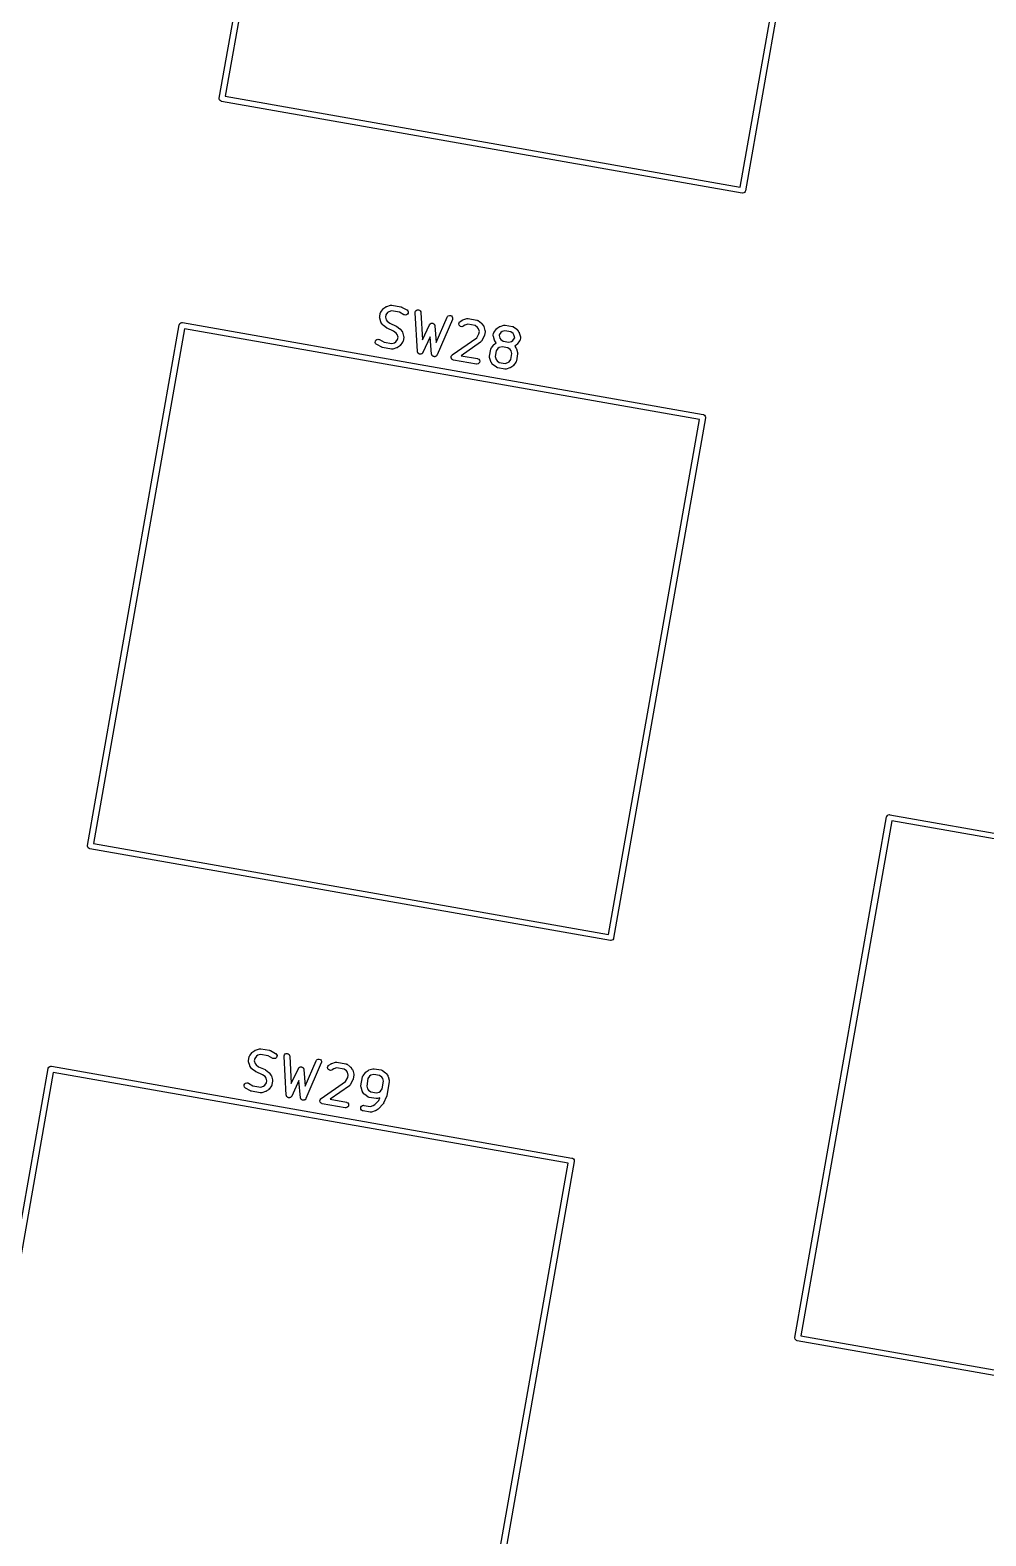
# Model space of a CAD drawing. Extents: x 2.7 to 14.1, y -9.5 to -1.1.
# Drawn here: x 6.516 to 7.512, y -7.346 to -5.776 of the extents above; entities that cross this region are included whole.
import ezdxf

# ---------------------------------------------------------------- set-up
doc = ezdxf.new("R2010")
doc.units = 0
doc.header["$MEASUREMENT"] = 0
doc.layers.add('BLACK', color=7, linetype='CONTINUOUS')

msp = doc.modelspace()

# ---------------------------------------------------------------- linework, layer by layer
at = {"layer": 'BLACK', "linetype": 'CONTINUOUS'}
for p, q in [((6.7128, -5.8469), (6.8085, -5.3041)), ((6.8138, -5.308), (6.7191, -5.845)), ((7.3571, -5.4008), (7.2614, -5.9436)), ((7.2561, -5.9397), (7.3508, -5.4027)), ((6.7127, -5.8475), (6.7128, -5.8469)), ((6.713, -5.8486), (6.7127, -5.8475)), ((6.7136, -5.8495), (6.713, -5.8486)), ((6.7146, -5.8502), (6.7136, -5.8495)), ((6.7152, -5.8503), (6.7146, -5.8502)), ((7.258, -5.946), (6.7152, -5.8503)), ((6.7191, -5.845), (7.2561, -5.9397)), ((7.2585, -5.9461), (7.258, -5.946)), ((7.2597, -5.9458), (7.2585, -5.9461)), ((7.2585, -5.9461), (7.2585, -5.9461)), ((7.2585, -5.9461), (7.2585, -5.9461)), ((7.2585, -5.9461), (7.2585, -5.9461)), ((7.2606, -5.9452), (7.2597, -5.9458)), ((7.2612, -5.9442), (7.2606, -5.9452)), ((7.2614, -5.9436), (7.2612, -5.9442)), ((6.88, -6.0755), (6.8801, -6.0749)), ((6.88, -6.0756), (6.88, -6.0755)), ((6.88, -6.0757), (6.88, -6.0756)), ((6.8801, -6.0763), (6.88, -6.0757)), ((6.8801, -6.0749), (6.8807, -6.0712)), ((6.8813, -6.0803), (6.8801, -6.0763)), ((6.8807, -6.0712), (6.8809, -6.0707)), ((6.8809, -6.0706), (6.881, -6.0705)), ((6.8809, -6.0707), (6.8809, -6.0706)), ((6.881, -6.0705), (6.8812, -6.07)), ((6.8812, -6.07), (6.8837, -6.0666)), ((6.8837, -6.0666), (6.8839, -6.0664)), ((6.8839, -6.0664), (6.884, -6.0663)), ((6.884, -6.0663), (6.8841, -6.0663)), ((6.8841, -6.0663), (6.8841, -6.0662)), ((6.8841, -6.0662), (6.8842, -6.0662)), ((6.8842, -6.0662), (6.8844, -6.066)), ((6.8844, -6.066), (6.8866, -6.0644)), ((6.8864, -6.073), (6.886, -6.0753)), ((6.886, -6.0753), (6.8869, -6.0782)), ((6.8882, -6.0705), (6.8864, -6.073)), ((6.8866, -6.0644), (6.8869, -6.0643)), ((6.8869, -6.0643), (6.887, -6.0642)), ((6.8869, -6.0643), (6.8869, -6.0643)), ((6.887, -6.0642), (6.8871, -6.0642)), ((6.8871, -6.0642), (6.8872, -6.0641)), ((6.8872, -6.0641), (6.8874, -6.064)), ((6.8874, -6.064), (6.8915, -6.0628)), ((6.8896, -6.0696), (6.8882, -6.0705)), ((6.8925, -6.0687), (6.8896, -6.0696)), ((6.8915, -6.0628), (6.892, -6.0627)), ((6.892, -6.0627), (6.8921, -6.0627)), ((6.8921, -6.0627), (6.8922, -6.0627)), ((6.8922, -6.0627), (6.8928, -6.0628)), ((6.9006, -6.0701), (6.8925, -6.0687)), ((6.8928, -6.0628), (6.9021, -6.0644)), ((6.9053, -6.0727), (6.9006, -6.0701)), ((6.9021, -6.0644), (6.9023, -6.0645)), ((6.9023, -6.0645), (6.9024, -6.0645)), ((6.9024, -6.0645), (6.9025, -6.0645)), ((6.9025, -6.0645), (6.9026, -6.0645)), ((6.9026, -6.0645), (6.9027, -6.0646)), ((6.9027, -6.0646), (6.9029, -6.0647)), ((6.9029, -6.0647), (6.9082, -6.0675)), ((6.9059, -6.0729), (6.9053, -6.0727)), ((6.907, -6.0731), (6.9059, -6.0729)), ((6.9081, -6.0727), (6.907, -6.0731)), ((6.909, -6.072), (6.9081, -6.0727)), ((6.9082, -6.0675), (6.9086, -6.0678)), ((6.9086, -6.0678), (6.9094, -6.0687)), ((6.9096, -6.071), (6.909, -6.072)), ((6.9094, -6.0687), (6.9097, -6.0698)), ((6.9097, -6.0698), (6.9096, -6.071)), ((6.9171, -6.0701), (6.9175, -6.0691)), ((6.9171, -6.0707), (6.9171, -6.0701)), ((6.9194, -6.1111), (6.9171, -6.0707)), ((6.9175, -6.0691), (6.9182, -6.0682)), ((6.9182, -6.0682), (6.9193, -6.0677)), ((6.9193, -6.0677), (6.9204, -6.0676)), ((6.9204, -6.0676), (6.9215, -6.068)), ((6.9215, -6.068), (6.9224, -6.0688)), ((6.9224, -6.0688), (6.9229, -6.0698)), ((6.9229, -6.0698), (6.9229, -6.0704)), ((6.9229, -6.0704), (6.9247, -6.0991)), ((6.9391, -6.1016), (6.9505, -6.0752)), ((6.9505, -6.0752), (6.9508, -6.0747)), ((6.9508, -6.0747), (6.9516, -6.0739)), ((6.9516, -6.0739), (6.9527, -6.0735)), ((6.9527, -6.0735), (6.9539, -6.0735)), ((6.9539, -6.0735), (6.9549, -6.074)), ((6.9549, -6.074), (6.9557, -6.0748)), ((6.9557, -6.0748), (6.9561, -6.0759)), ((6.9561, -6.0759), (6.9561, -6.077)), ((6.9709, -6.0768), (6.9714, -6.0767)), ((6.9714, -6.0767), (6.9715, -6.0767)), ((6.9715, -6.0767), (6.9716, -6.0767)), ((6.9716, -6.0767), (6.9722, -6.0768)), ((6.9722, -6.0768), (6.9814, -6.0784)), ((6.5754, -6.6262), (6.6711, -6.0834)), ((6.6764, -6.0873), (6.5817, -6.6243)), ((6.6711, -6.0834), (6.6712, -6.0828)), ((6.6712, -6.0828), (6.6718, -6.0819)), ((6.6718, -6.0819), (6.6728, -6.0812)), ((6.6728, -6.0812), (6.6739, -6.081)), ((6.6739, -6.081), (6.6745, -6.081)), ((6.6739, -6.081), (6.6739, -6.081)), ((6.6745, -6.081), (7.2173, -6.1767)), ((7.2134, -6.182), (6.6764, -6.0873)), ((6.8814, -6.0806), (6.8813, -6.0803)), ((6.8815, -6.0807), (6.8814, -6.0806)), ((6.8816, -6.0808), (6.8815, -6.0807)), ((6.8815, -6.0807), (6.8815, -6.0807)), ((6.8816, -6.0809), (6.8816, -6.0808)), ((6.8817, -6.0812), (6.8816, -6.0809)), ((6.8833, -6.0833), (6.8817, -6.0812)), ((6.8835, -6.0835), (6.8833, -6.0833)), ((6.8835, -6.0836), (6.8835, -6.0835)), ((6.8836, -6.0837), (6.8835, -6.0836)), ((6.8836, -6.0838), (6.8836, -6.0837)), ((6.8837, -6.0838), (6.8836, -6.0838)), ((6.8839, -6.084), (6.8837, -6.0838)), ((6.8873, -6.0865), (6.8839, -6.084)), ((6.8869, -6.0782), (6.8878, -6.0795)), ((6.8876, -6.0867), (6.8873, -6.0865)), ((6.8873, -6.0865), (6.8873, -6.0865)), ((6.8873, -6.0865), (6.8873, -6.0865)), ((6.8878, -6.0868), (6.8876, -6.0867)), ((6.8878, -6.0795), (6.8906, -6.0816)), ((6.8946, -6.0898), (6.8878, -6.0868)), ((6.8878, -6.0868), (6.8878, -6.0868)), ((6.8878, -6.0868), (6.8878, -6.0868)), ((6.8906, -6.0816), (6.8973, -6.0846)), ((6.8973, -6.0919), (6.8946, -6.0898)), ((6.8973, -6.0846), (6.8974, -6.0846)), ((6.8983, -6.0933), (6.8973, -6.0919)), ((6.8974, -6.0846), (6.8974, -6.0846)), ((6.8974, -6.0846), (6.8976, -6.0847)), ((6.8976, -6.0847), (6.8978, -6.0849)), ((6.8978, -6.0849), (6.8978, -6.0849)), ((6.8978, -6.0849), (6.8979, -6.0849)), ((6.8979, -6.0849), (6.9012, -6.0874)), ((6.9012, -6.0874), (6.9015, -6.0876)), ((6.9015, -6.0876), (6.9015, -6.0876)), ((6.9015, -6.0876), (6.9016, -6.0877)), ((6.9016, -6.0877), (6.9017, -6.0878)), ((6.9017, -6.0878), (6.9017, -6.0879)), ((6.9017, -6.0879), (6.9019, -6.0881)), ((6.9019, -6.0881), (6.9034, -6.0903)), ((6.9034, -6.0903), (6.9036, -6.0905)), ((6.9036, -6.0905), (6.9036, -6.0906)), ((6.9036, -6.0906), (6.9037, -6.0907)), ((6.9037, -6.0907), (6.9037, -6.0908)), ((6.9037, -6.0908), (6.9037, -6.0908)), ((6.9037, -6.0908), (6.9038, -6.0911)), ((6.9038, -6.0911), (6.905, -6.0951)), ((6.9247, -6.0991), (6.932, -6.0833)), ((6.932, -6.0833), (6.9321, -6.0832)), ((6.9321, -6.0831), (6.9323, -6.0828)), ((6.9321, -6.0832), (6.9321, -6.0831)), ((6.9321, -6.0831), (6.9321, -6.0831)), ((6.9323, -6.0828), (6.9326, -6.0826)), ((6.9326, -6.0826), (6.9328, -6.0823)), ((6.9328, -6.0823), (6.933, -6.0822)), ((6.933, -6.0822), (6.9331, -6.082)), ((6.9331, -6.082), (6.9335, -6.0819)), ((6.9335, -6.0819), (6.9338, -6.0817)), ((6.9338, -6.0817), (6.934, -6.0817)), ((6.934, -6.0817), (6.9342, -6.0816)), ((6.9342, -6.0816), (6.9346, -6.0817)), ((6.9346, -6.0817), (6.935, -6.0816)), ((6.935, -6.0816), (6.9352, -6.0817)), ((6.9352, -6.0817), (6.9354, -6.0817)), ((6.9354, -6.0817), (6.9357, -6.0819)), ((6.9357, -6.0819), (6.9361, -6.082)), ((6.9361, -6.082), (6.9362, -6.0821)), ((6.9362, -6.0821), (6.9364, -6.0822)), ((6.9364, -6.0822), (6.9367, -6.0825)), ((6.9367, -6.0825), (6.937, -6.0827)), ((6.937, -6.0827), (6.9371, -6.0829)), ((6.9371, -6.0829), (6.9372, -6.083)), ((6.9372, -6.083), (6.9373, -6.0834)), ((6.9373, -6.0834), (6.9375, -6.0837)), ((6.9375, -6.0837), (6.9376, -6.084)), ((6.9376, -6.084), (6.9376, -6.0841)), ((6.9376, -6.0841), (6.9376, -6.0842)), ((6.9376, -6.0842), (6.9376, -6.0843)), ((6.9376, -6.0843), (6.9391, -6.1016)), ((6.9559, -6.0776), (6.9399, -6.1147)), ((6.9561, -6.077), (6.9559, -6.0776)), ((6.9626, -6.0824), (6.9628, -6.0813)), ((6.9628, -6.0836), (6.9626, -6.0824)), ((6.9628, -6.0813), (6.9634, -6.0803)), ((6.9635, -6.0845), (6.9628, -6.0836)), ((6.9634, -6.0803), (6.9638, -6.08)), ((6.9644, -6.0851), (6.9635, -6.0845)), ((6.9638, -6.08), (6.966, -6.0784)), ((6.9656, -6.0853), (6.9644, -6.0851)), ((6.9667, -6.0851), (6.9656, -6.0853)), ((6.966, -6.0784), (6.9662, -6.0783)), ((6.9662, -6.0783), (6.9663, -6.0783)), ((6.9663, -6.0783), (6.9664, -6.0782)), ((6.9664, -6.0782), (6.9665, -6.0782)), ((6.9665, -6.0782), (6.9666, -6.0781)), ((6.9666, -6.0781), (6.9668, -6.078)), ((6.9672, -6.0848), (6.9667, -6.0851)), ((6.9668, -6.078), (6.9709, -6.0768)), ((6.969, -6.0836), (6.9672, -6.0848)), ((6.9719, -6.0827), (6.969, -6.0836)), ((6.9797, -6.0841), (6.9719, -6.0827)), ((6.9822, -6.0859), (6.9797, -6.0841)), ((6.9814, -6.0784), (6.982, -6.0785)), ((6.982, -6.0785), (6.9821, -6.0786)), ((6.9821, -6.0786), (6.9822, -6.0786)), ((6.9822, -6.0786), (6.9827, -6.0789)), ((6.9831, -6.0873), (6.9822, -6.0859)), ((6.9827, -6.0789), (6.9861, -6.0814)), ((6.984, -6.0902), (6.9831, -6.0873)), ((6.9835, -6.0927), (6.984, -6.0902)), ((6.9861, -6.0814), (6.9863, -6.0816)), ((6.9863, -6.0816), (6.9863, -6.0817)), ((6.9863, -6.0817), (6.9864, -6.0817)), ((6.9864, -6.0817), (6.9865, -6.0818)), ((6.9865, -6.0818), (6.9865, -6.0819)), ((6.9865, -6.0819), (6.9867, -6.0821)), ((6.9867, -6.0821), (6.9882, -6.0843)), ((6.9882, -6.0843), (6.9884, -6.0845)), ((6.9884, -6.0845), (6.9884, -6.0846)), ((6.9884, -6.0846), (6.9885, -6.0847)), ((6.9885, -6.0847), (6.9885, -6.0848)), ((6.9885, -6.0848), (6.9885, -6.0849)), ((6.9885, -6.0849), (6.9886, -6.0851)), ((6.9886, -6.0851), (6.9898, -6.0891)), ((6.9899, -6.0905), (6.9893, -6.0942)), ((6.9898, -6.0891), (6.99, -6.0897)), ((6.99, -6.0897), (6.9899, -6.0898)), ((6.9899, -6.0898), (6.99, -6.0899)), ((6.99, -6.0899), (6.9899, -6.0905)), ((6.9985, -6.0939), (6.9989, -6.0921)), ((6.9989, -6.0921), (6.999, -6.0915)), ((6.999, -6.0915), (6.9991, -6.0914)), ((6.9991, -6.0913), (6.9994, -6.0908)), ((6.9991, -6.0914), (6.9991, -6.0913)), ((6.9994, -6.0908), (7.0019, -6.0875)), ((7.0019, -6.0875), (7.0021, -6.0872)), ((7.0021, -6.0872), (7.0022, -6.0871)), ((7.0021, -6.0872), (7.0021, -6.0872)), ((7.0022, -6.0871), (7.0023, -6.087)), ((7.0023, -6.087), (7.0024, -6.087)), ((7.0024, -6.087), (7.0026, -6.0868)), ((7.0026, -6.0868), (7.0048, -6.0853)), ((7.0064, -6.0914), (7.0046, -6.0938)), ((7.0048, -6.0853), (7.005, -6.0851)), ((7.005, -6.0851), (7.0051, -6.0851)), ((7.0051, -6.0851), (7.0052, -6.085)), ((7.0052, -6.085), (7.0053, -6.085)), ((7.0053, -6.085), (7.0056, -6.0849)), ((7.0053, -6.085), (7.0053, -6.085)), ((7.0056, -6.0849), (7.0096, -6.0837)), ((7.0078, -6.0904), (7.0064, -6.0914)), ((7.0106, -6.0895), (7.0078, -6.0904)), ((7.0096, -6.0837), (7.0102, -6.0836)), ((7.0102, -6.0836), (7.0103, -6.0836)), ((7.0103, -6.0836), (7.0104, -6.0836)), ((7.0104, -6.0836), (7.011, -6.0836)), ((7.0167, -6.0906), (7.0106, -6.0895)), ((7.011, -6.0836), (7.0184, -6.0849)), ((7.0191, -6.0924), (7.0167, -6.0906)), ((7.0184, -6.0849), (7.0189, -6.0851)), ((7.0189, -6.0851), (7.019, -6.0851)), ((7.019, -6.0851), (7.0191, -6.0851)), ((7.0191, -6.0851), (7.0196, -6.0854)), ((7.02, -6.0938), (7.0191, -6.0924)), ((7.0196, -6.0854), (7.023, -6.0879)), ((7.023, -6.0879), (7.0232, -6.0881)), ((7.0232, -6.0881), (7.0233, -6.0882)), ((7.0233, -6.0882), (7.0233, -6.0882)), ((7.0233, -6.0882), (7.0234, -6.0883)), ((7.0234, -6.0883), (7.0235, -6.0884)), ((7.0235, -6.0884), (7.0236, -6.0886)), ((7.0236, -6.0886), (7.0252, -6.0908)), ((7.0252, -6.0908), (7.0253, -6.091)), ((7.0253, -6.091), (7.0254, -6.0911)), ((7.0254, -6.0911), (7.0254, -6.0912)), ((7.0254, -6.0912), (7.0254, -6.0913)), ((7.0254, -6.0913), (7.0255, -6.0914)), ((7.0255, -6.0914), (7.0256, -6.0916)), ((7.0256, -6.0916), (7.0268, -6.0957)), ((6.8755, -6.1016), (6.8756, -6.1004)), ((6.8758, -6.1027), (6.8755, -6.1016)), ((6.8756, -6.1004), (6.8761, -6.0994)), ((6.8765, -6.1036), (6.8758, -6.1027)), ((6.8761, -6.0994), (6.877, -6.0987)), ((6.877, -6.1039), (6.8765, -6.1036)), ((6.877, -6.0987), (6.8781, -6.0984)), ((6.8822, -6.1067), (6.877, -6.1039)), ((6.8781, -6.0984), (6.8793, -6.0985)), ((6.8793, -6.0985), (6.8798, -6.0987)), ((6.8798, -6.0987), (6.8846, -6.1013)), ((6.8825, -6.1068), (6.8822, -6.1067)), ((6.8826, -6.1069), (6.8825, -6.1068)), ((6.8827, -6.1069), (6.8826, -6.1069)), ((6.8828, -6.1069), (6.8827, -6.1069)), ((6.8831, -6.107), (6.8828, -6.1069)), ((6.8828, -6.1069), (6.8828, -6.1069)), ((6.8923, -6.1087), (6.8831, -6.107)), ((6.8846, -6.1013), (6.8927, -6.1027)), ((6.8927, -6.1027), (6.8956, -6.1019)), ((6.8977, -6.1074), (6.8937, -6.1086)), ((6.8956, -6.1019), (6.897, -6.1009)), ((6.897, -6.1009), (6.8988, -6.0985)), ((6.898, -6.1073), (6.8977, -6.1074)), ((6.8981, -6.1073), (6.898, -6.1073)), ((6.8982, -6.1072), (6.8981, -6.1073)), ((6.8983, -6.1072), (6.8982, -6.1072)), ((6.8992, -6.0961), (6.8983, -6.0933)), ((6.8986, -6.107), (6.8983, -6.1071)), ((6.8983, -6.1071), (6.8983, -6.1072)), ((6.9007, -6.1054), (6.8986, -6.107)), ((6.8988, -6.0985), (6.8992, -6.0961)), ((6.901, -6.1053), (6.9007, -6.1054)), ((6.9011, -6.1051), (6.901, -6.1052)), ((6.901, -6.1052), (6.901, -6.1053)), ((6.9012, -6.1051), (6.9011, -6.1051)), ((6.9014, -6.1048), (6.9012, -6.105)), ((6.9012, -6.105), (6.9012, -6.1051)), ((6.9039, -6.1014), (6.9014, -6.1048)), ((6.9042, -6.1009), (6.9039, -6.1014)), ((6.9043, -6.1007), (6.9042, -6.1008)), ((6.9042, -6.1008), (6.9042, -6.1009)), ((6.9045, -6.1002), (6.9043, -6.1007)), ((6.9051, -6.0965), (6.9045, -6.1002)), ((6.905, -6.0951), (6.9051, -6.0957)), ((6.9051, -6.0957), (6.9051, -6.0958)), ((6.9051, -6.0958), (6.9051, -6.0959)), ((6.9051, -6.0959), (6.9051, -6.0965)), ((6.9327, -6.0958), (6.9251, -6.1122)), ((6.9342, -6.1138), (6.9327, -6.0958)), ((6.9558, -6.1147), (6.9813, -6.0969)), ((6.9852, -6.1013), (6.965, -6.1155)), ((6.9813, -6.0969), (6.9835, -6.0927)), ((6.9857, -6.1009), (6.9852, -6.1013)), ((6.9858, -6.1008), (6.9857, -6.1008)), ((6.9857, -6.1008), (6.9857, -6.1009)), ((6.9861, -6.1003), (6.9858, -6.1008)), ((6.989, -6.0951), (6.9861, -6.1003)), ((6.9891, -6.0948), (6.989, -6.0951)), ((6.9892, -6.0945), (6.9891, -6.0946)), ((6.9891, -6.0946), (6.9891, -6.0947)), ((6.9891, -6.0947), (6.9891, -6.0948)), ((6.9893, -6.0942), (6.9892, -6.0945)), ((6.9892, -6.0945), (6.9892, -6.0945)), ((6.9959, -6.1087), (6.9961, -6.1081)), ((6.9961, -6.1081), (6.9962, -6.108)), ((6.9962, -6.1079), (6.9965, -6.1074)), ((6.9962, -6.108), (6.9962, -6.1079)), ((6.9965, -6.1074), (6.999, -6.1041)), ((6.9985, -6.0945), (6.9985, -6.0939)), ((6.9985, -6.0946), (6.9985, -6.0945)), ((6.9985, -6.0947), (6.9985, -6.0946)), ((6.9986, -6.0953), (6.9985, -6.0947)), ((6.9998, -6.0993), (6.9986, -6.0953)), ((6.999, -6.1041), (6.9992, -6.1039)), ((6.9992, -6.1038), (6.9993, -6.1037)), ((6.9992, -6.1039), (6.9992, -6.1038)), ((6.9993, -6.1037), (6.9994, -6.1036)), ((6.9994, -6.1036), (6.9997, -6.1034)), ((6.9994, -6.1036), (6.9994, -6.1036)), ((6.9997, -6.1034), (7.0016, -6.1021)), ((6.9999, -6.0996), (6.9998, -6.0993)), ((7, -6.0997), (6.9999, -6.0996)), ((6.9999, -6.0996), (6.9999, -6.0996)), ((7, -6.0998), (7, -6.0997)), ((7.0001, -6.0999), (7, -6.0998)), ((7.0002, -6.1001), (7.0001, -6.0999)), ((7.0016, -6.1021), (7.0002, -6.1001)), ((7.0034, -6.108), (7.0016, -6.1104)), ((7.0048, -6.107), (7.0034, -6.108)), ((7.0046, -6.0938), (7.0045, -6.0943)), ((7.0045, -6.0943), (7.0053, -6.0971)), ((7.0077, -6.1061), (7.0048, -6.107)), ((7.0053, -6.0971), (7.0063, -6.0985)), ((7.0063, -6.0985), (7.0087, -6.1003)), ((7.0137, -6.1072), (7.0077, -6.1061)), ((7.0087, -6.1003), (7.0148, -6.1014)), ((7.0161, -6.109), (7.0137, -6.1072)), ((7.0148, -6.1014), (7.0176, -6.1005)), ((7.0176, -6.1005), (7.019, -6.0996)), ((7.019, -6.0996), (7.0208, -6.0971)), ((7.0209, -6.0967), (7.02, -6.0938)), ((7.0208, -6.0971), (7.0209, -6.0967)), ((7.0228, -6.1041), (7.0209, -6.1055)), ((7.0209, -6.1055), (7.0222, -6.1074)), ((7.0222, -6.1074), (7.0224, -6.1077)), ((7.0224, -6.1077), (7.0224, -6.1077)), ((7.0224, -6.1077), (7.0225, -6.1078)), ((7.0225, -6.1078), (7.0225, -6.1079)), ((7.0225, -6.1079), (7.0225, -6.108)), ((7.0225, -6.108), (7.0226, -6.1082)), ((7.023, -6.1039), (7.0228, -6.1041)), ((7.0231, -6.1039), (7.023, -6.1039)), ((7.0232, -6.1038), (7.0231, -6.1039)), ((7.0233, -6.1037), (7.0232, -6.1037)), ((7.0232, -6.1037), (7.0232, -6.1038)), ((7.0235, -6.1035), (7.0233, -6.1037)), ((7.026, -6.1001), (7.0235, -6.1035)), ((7.0263, -6.0996), (7.026, -6.1001)), ((7.0264, -6.0994), (7.0263, -6.0995)), ((7.0263, -6.0995), (7.0263, -6.0996)), ((7.0265, -6.0989), (7.0264, -6.0994)), ((7.0268, -6.097), (7.0265, -6.0989)), ((7.0268, -6.0957), (7.0269, -6.0962)), ((7.0269, -6.0964), (7.0268, -6.097)), ((7.0269, -6.0962), (7.0269, -6.0963)), ((7.0269, -6.0963), (7.0269, -6.0964)), ((6.8929, -6.1087), (6.8923, -6.1087)), ((6.893, -6.1087), (6.8929, -6.1087)), ((6.8931, -6.1087), (6.893, -6.1087)), ((6.8937, -6.1086), (6.8931, -6.1087)), ((6.9195, -6.1113), (6.9194, -6.1111)), ((6.9195, -6.1114), (6.9195, -6.1113)), ((6.9195, -6.1115), (6.9195, -6.1114)), ((6.9195, -6.1117), (6.9195, -6.1115)), ((6.9197, -6.1121), (6.9195, -6.1117)), ((6.9199, -6.1125), (6.9197, -6.1121)), ((6.92, -6.1126), (6.9199, -6.1125)), ((6.92, -6.1127), (6.92, -6.1126)), ((6.9204, -6.113), (6.92, -6.1127)), ((6.9207, -6.1133), (6.9204, -6.113)), ((6.9208, -6.1134), (6.9207, -6.1133)), ((6.9209, -6.1135), (6.9208, -6.1134)), ((6.9213, -6.1136), (6.9209, -6.1135)), ((6.9217, -6.1138), (6.9213, -6.1136)), ((6.9219, -6.1138), (6.9217, -6.1138)), ((6.922, -6.1139), (6.9219, -6.1138)), ((6.9224, -6.1139), (6.922, -6.1139)), ((6.9228, -6.1139), (6.9224, -6.1139)), ((6.923, -6.1138), (6.9228, -6.1139)), ((6.9231, -6.1138), (6.923, -6.1138)), ((6.9235, -6.1136), (6.9231, -6.1138)), ((6.9239, -6.1135), (6.9235, -6.1136)), ((6.924, -6.1134), (6.9239, -6.1135)), ((6.9242, -6.1133), (6.924, -6.1134)), ((6.9245, -6.113), (6.9242, -6.1133)), ((6.9248, -6.1127), (6.9245, -6.113)), ((6.9249, -6.1125), (6.9248, -6.1127)), ((6.925, -6.1124), (6.9249, -6.1124)), ((6.9249, -6.1124), (6.9249, -6.1125)), ((6.9251, -6.1122), (6.925, -6.1124)), ((6.9343, -6.114), (6.9342, -6.1138)), ((6.9343, -6.1141), (6.9343, -6.114)), ((6.9343, -6.1142), (6.9343, -6.1141)), ((6.9343, -6.1144), (6.9343, -6.1142)), ((6.9345, -6.1148), (6.9343, -6.1144)), ((6.9347, -6.1152), (6.9345, -6.1148)), ((6.9348, -6.1153), (6.9347, -6.1152)), ((6.9349, -6.1154), (6.9348, -6.1153)), ((6.9352, -6.1157), (6.9349, -6.1154)), ((6.9355, -6.116), (6.9352, -6.1157)), ((6.9356, -6.116), (6.9355, -6.116)), ((6.9357, -6.1161), (6.9356, -6.116)), ((6.9362, -6.1163), (6.9357, -6.1161)), ((6.9365, -6.1164), (6.9362, -6.1163)), ((6.9367, -6.1164), (6.9365, -6.1164)), ((6.9368, -6.1165), (6.9367, -6.1164)), ((6.9373, -6.1165), (6.9368, -6.1165)), ((6.9377, -6.1165), (6.9373, -6.1165)), ((6.9378, -6.1164), (6.9377, -6.1165)), ((6.938, -6.1164), (6.9378, -6.1164)), ((6.9384, -6.1162), (6.938, -6.1164)), ((6.9388, -6.116), (6.9384, -6.1162)), ((6.9389, -6.1159), (6.9388, -6.116)), ((6.939, -6.1159), (6.9389, -6.1159)), ((6.9393, -6.1155), (6.939, -6.1159)), ((6.9396, -6.1152), (6.9393, -6.1155)), ((6.9397, -6.115), (6.9396, -6.1152)), ((6.9398, -6.115), (6.9397, -6.115)), ((6.9399, -6.1147), (6.9398, -6.1149)), ((6.9398, -6.1149), (6.9398, -6.115)), ((6.9545, -6.1172), (6.9547, -6.1161)), ((6.9548, -6.1183), (6.9545, -6.1172)), ((6.9547, -6.1161), (6.9553, -6.1151)), ((6.9554, -6.1193), (6.9548, -6.1183)), ((6.9553, -6.1151), (6.9558, -6.1147)), ((6.9559, -6.1195), (6.9554, -6.1193)), ((6.9564, -6.1199), (6.9559, -6.1195)), ((6.957, -6.12), (6.9564, -6.1199)), ((6.981, -6.1243), (6.957, -6.12)), ((6.965, -6.1155), (6.982, -6.1185)), ((6.982, -6.1185), (6.9825, -6.1186)), ((6.9825, -6.1186), (6.9835, -6.1192)), ((6.9836, -6.1234), (6.9827, -6.1241)), ((6.9835, -6.1192), (6.9842, -6.1202)), ((6.9842, -6.1224), (6.9836, -6.1234)), ((6.9842, -6.1202), (6.9844, -6.1213)), ((6.9844, -6.1213), (6.9842, -6.1224)), ((6.9946, -6.1161), (6.9959, -6.1087)), ((6.9946, -6.1167), (6.9946, -6.1161)), ((6.9946, -6.1168), (6.9946, -6.1167)), ((6.9946, -6.1169), (6.9946, -6.1168)), ((6.9947, -6.1174), (6.9946, -6.1169)), ((6.9959, -6.1214), (6.9947, -6.1174)), ((6.996, -6.1217), (6.9959, -6.1214)), ((6.996, -6.1218), (6.996, -6.1217)), ((6.9961, -6.1219), (6.996, -6.1218)), ((6.9961, -6.122), (6.9961, -6.1219)), ((6.9962, -6.122), (6.9961, -6.122)), ((6.9963, -6.1223), (6.9962, -6.122)), ((6.9978, -6.1245), (6.9963, -6.1223)), ((7.0016, -6.1104), (7.0006, -6.1164)), ((7.0006, -6.1164), (7.0014, -6.1193)), ((7.0014, -6.1193), (7.0024, -6.1207)), ((7.0024, -6.1207), (7.0048, -6.1225)), ((7.0048, -6.1225), (7.0108, -6.1235)), ((7.0108, -6.1235), (7.0137, -6.1227)), ((7.0137, -6.1227), (7.0151, -6.1217)), ((7.0151, -6.1217), (7.0169, -6.1193)), ((7.0171, -6.1104), (7.0161, -6.109)), ((7.0169, -6.1193), (7.018, -6.1133)), ((7.018, -6.1133), (7.0171, -6.1104)), ((7.0221, -6.1223), (7.0196, -6.1256)), ((7.0224, -6.1218), (7.0221, -6.1223)), ((7.0225, -6.1216), (7.0224, -6.1217)), ((7.0224, -6.1217), (7.0224, -6.1218)), ((7.0226, -6.121), (7.0225, -6.1216)), ((7.0226, -6.1082), (7.0238, -6.1123)), ((7.0239, -6.1136), (7.0226, -6.121)), ((7.0238, -6.1123), (7.0239, -6.1128)), ((7.0239, -6.1128), (7.0239, -6.1129)), ((7.0239, -6.1129), (7.024, -6.113)), ((7.024, -6.113), (7.0239, -6.1136)), ((6.9815, -6.1243), (6.981, -6.1243)), ((6.9827, -6.1241), (6.9815, -6.1243)), ((6.998, -6.1247), (6.9978, -6.1245)), ((6.9981, -6.1248), (6.998, -6.1247)), ((6.9982, -6.1248), (6.9981, -6.1248)), ((6.9982, -6.1249), (6.9982, -6.1248)), ((6.9983, -6.125), (6.9982, -6.1249)), ((6.9985, -6.1251), (6.9983, -6.125)), ((7.0019, -6.1276), (6.9985, -6.1251)), ((7.0024, -6.1279), (7.0019, -6.1276)), ((7.0025, -6.128), (7.0024, -6.1279)), ((7.0026, -6.128), (7.0025, -6.128)), ((7.0031, -6.1282), (7.0026, -6.128)), ((7.0105, -6.1295), (7.0031, -6.1282)), ((7.0111, -6.1295), (7.0105, -6.1295)), ((7.0112, -6.1295), (7.0111, -6.1295)), ((7.0113, -6.1295), (7.0112, -6.1295)), ((7.0119, -6.1294), (7.0113, -6.1295)), ((7.0159, -6.1282), (7.0119, -6.1294)), ((7.0161, -6.1281), (7.0159, -6.1282)), ((7.0162, -6.1281), (7.0161, -6.1281)), ((7.0163, -6.128), (7.0162, -6.1281)), ((7.0164, -6.128), (7.0163, -6.128)), ((7.0165, -6.1279), (7.0164, -6.128)), ((7.0167, -6.1278), (7.0165, -6.1279)), ((7.0189, -6.1263), (7.0167, -6.1278)), ((7.0191, -6.1261), (7.0189, -6.1263)), ((7.0192, -6.126), (7.0191, -6.1261)), ((7.0193, -6.126), (7.0192, -6.126)), ((7.0194, -6.1258), (7.0193, -6.1259)), ((7.0193, -6.1259), (7.0193, -6.126)), ((7.0196, -6.1256), (7.0194, -6.1258)), ((7.1187, -6.719), (7.2134, -6.182)), ((7.2197, -6.1801), (7.124, -6.7229)), ((7.2173, -6.1767), (7.2179, -6.1769)), ((7.2179, -6.1769), (7.2188, -6.1775)), ((7.2188, -6.1775), (7.2195, -6.1784)), ((7.2195, -6.1784), (7.2197, -6.1796)), ((7.2197, -6.1796), (7.2197, -6.1796)), ((7.2197, -6.1796), (7.2197, -6.1801)), ((7.4089, -6.5959), (7.4095, -6.5949)), ((7.4095, -6.5949), (7.4104, -6.5943)), ((7.4104, -6.5943), (7.4116, -6.594)), ((7.4116, -6.594), (7.4121, -6.5941)), ((7.4116, -6.594), (7.4116, -6.594)), ((7.4121, -6.5941), (7.9549, -6.6898)), ((7.313, -7.1393), (7.4087, -6.5965)), ((7.414, -6.6004), (7.3193, -7.1374)), ((7.4087, -6.5965), (7.4089, -6.5959)), ((7.951, -6.6951), (7.414, -6.6004)), ((6.5753, -6.6268), (6.5754, -6.6262)), ((6.5817, -6.6243), (7.1187, -6.719)), ((6.5756, -6.6279), (6.5753, -6.6268)), ((6.5762, -6.6288), (6.5756, -6.6279)), ((6.5772, -6.6295), (6.5762, -6.6288)), ((6.5778, -6.6296), (6.5772, -6.6295)), ((7.1206, -6.7253), (6.5778, -6.6296)), ((7.1211, -6.7254), (7.1206, -6.7253)), ((7.1223, -6.7251), (7.1211, -6.7254)), ((7.1211, -6.7254), (7.1211, -6.7254)), ((7.1211, -6.7254), (7.1211, -6.7254)), ((7.1211, -6.7254), (7.1211, -6.7254)), ((7.1232, -6.7245), (7.1223, -6.7251)), ((7.1238, -6.7235), (7.1232, -6.7245)), ((7.124, -6.7229), (7.1238, -6.7235)), ((6.744, -6.8467), (6.7441, -6.8461)), ((6.7441, -6.8461), (6.7442, -6.846)), ((6.7442, -6.8459), (6.7445, -6.8454)), ((6.7442, -6.846), (6.7442, -6.8459)), ((6.7445, -6.8454), (6.747, -6.8421)), ((6.747, -6.8421), (6.7472, -6.8418)), ((6.7472, -6.8418), (6.7473, -6.8418)), ((6.7473, -6.8417), (6.7474, -6.8416)), ((6.7473, -6.8418), (6.7473, -6.8417)), ((6.7474, -6.8416), (6.7475, -6.8416)), ((6.7475, -6.8416), (6.7477, -6.8414)), ((6.7477, -6.8414), (6.7499, -6.8399)), ((6.7515, -6.846), (6.7497, -6.8484)), ((6.7499, -6.8399), (6.7501, -6.8397)), ((6.7501, -6.8397), (6.7502, -6.8397)), ((6.7502, -6.8397), (6.7503, -6.8397)), ((6.7503, -6.8397), (6.7504, -6.8396)), ((6.7504, -6.8396), (6.7507, -6.8395)), ((6.7504, -6.8396), (6.7504, -6.8396)), ((6.7507, -6.8395), (6.7547, -6.8383)), ((6.7529, -6.845), (6.7515, -6.846)), ((6.7557, -6.8441), (6.7529, -6.845)), ((6.7547, -6.8383), (6.7553, -6.8382)), ((6.7553, -6.8382), (6.7554, -6.8382)), ((6.7554, -6.8382), (6.7555, -6.8382)), ((6.7555, -6.8382), (6.7561, -6.8382)), ((6.7638, -6.8456), (6.7557, -6.8441)), ((6.7561, -6.8382), (6.7653, -6.8398)), ((6.7686, -6.8482), (6.7638, -6.8456)), ((6.7653, -6.8398), (6.7656, -6.8399)), ((6.7656, -6.8399), (6.7657, -6.8399)), ((6.7657, -6.8399), (6.7658, -6.84)), ((6.7658, -6.84), (6.7659, -6.84)), ((6.7659, -6.84), (6.7659, -6.84)), ((6.7659, -6.84), (6.7662, -6.8401)), ((6.7662, -6.8401), (6.7714, -6.843)), ((6.7714, -6.843), (6.7719, -6.8433)), ((6.7719, -6.8433), (6.7726, -6.8442)), ((6.7726, -6.8442), (6.773, -6.8453)), ((6.773, -6.8453), (6.7728, -6.8464)), ((6.7803, -6.8456), (6.7807, -6.8445)), ((6.7803, -6.8462), (6.7803, -6.8456)), ((6.7827, -6.8866), (6.7803, -6.8462)), ((6.7807, -6.8445), (6.7815, -6.8436)), ((6.7815, -6.8436), (6.7825, -6.8431)), ((6.7825, -6.8431), (6.7837, -6.8431)), ((6.7837, -6.8431), (6.7848, -6.8434)), ((6.7848, -6.8434), (6.7856, -6.8442)), ((6.7856, -6.8442), (6.7861, -6.8452)), ((6.7861, -6.8452), (6.7862, -6.8458)), ((6.7862, -6.8458), (6.7879, -6.8745)), ((6.4386, -7.4016), (6.5343, -6.8588)), ((6.5343, -6.8588), (6.5345, -6.8583)), ((6.5345, -6.8583), (6.5351, -6.8573)), ((6.5351, -6.8573), (6.5361, -6.8566)), ((6.5361, -6.8566), (6.5372, -6.8564)), ((6.5372, -6.8564), (6.5378, -6.8564)), ((6.5372, -6.8564), (6.5372, -6.8564)), ((6.5378, -6.8564), (7.0806, -6.9522)), ((6.7433, -6.8504), (6.744, -6.8467)), ((6.7433, -6.8509), (6.7433, -6.8504)), ((6.7433, -6.8511), (6.7433, -6.8509)), ((6.7433, -6.8512), (6.7433, -6.8511)), ((6.7434, -6.8517), (6.7433, -6.8512)), ((6.7446, -6.8557), (6.7434, -6.8517)), ((6.7447, -6.856), (6.7446, -6.8557)), ((6.7447, -6.8561), (6.7447, -6.856)), ((6.7448, -6.8562), (6.7447, -6.8561)), ((6.7448, -6.8563), (6.7448, -6.8562)), ((6.7449, -6.8563), (6.7448, -6.8563)), ((6.745, -6.8566), (6.7449, -6.8563)), ((6.7465, -6.8588), (6.745, -6.8566)), ((6.7467, -6.859), (6.7465, -6.8588)), ((6.7468, -6.8591), (6.7467, -6.859)), ((6.7469, -6.8592), (6.7468, -6.8591)), ((6.7468, -6.8591), (6.7468, -6.8591)), ((6.747, -6.8592), (6.7469, -6.8592)), ((6.7472, -6.8594), (6.747, -6.8592)), ((6.7506, -6.8619), (6.7472, -6.8594)), ((6.7497, -6.8484), (6.7493, -6.8507)), ((6.7493, -6.8507), (6.7501, -6.8536)), ((6.7501, -6.8536), (6.7511, -6.855)), ((6.7511, -6.855), (6.7538, -6.857)), ((6.7538, -6.857), (6.7606, -6.86)), ((6.7606, -6.86), (6.7606, -6.86)), ((6.7606, -6.86), (6.7606, -6.8601)), ((6.7606, -6.8601), (6.7609, -6.8602)), ((6.7609, -6.8602), (6.7611, -6.8603)), ((6.7611, -6.8603), (6.7611, -6.8603)), ((6.7611, -6.8603), (6.7611, -6.8603)), ((6.7611, -6.8603), (6.7645, -6.8628)), ((6.7691, -6.8484), (6.7686, -6.8482)), ((6.7703, -6.8485), (6.7691, -6.8484)), ((6.7714, -6.8482), (6.7703, -6.8485)), ((6.7723, -6.8474), (6.7714, -6.8482)), ((6.7728, -6.8464), (6.7723, -6.8474)), ((6.7879, -6.8745), (6.7953, -6.8588)), ((6.7953, -6.8586), (6.7954, -6.8585)), ((6.7953, -6.8588), (6.7953, -6.8586)), ((6.7953, -6.8586), (6.7953, -6.8586)), ((6.7954, -6.8585), (6.7955, -6.8583)), ((6.7955, -6.8583), (6.7958, -6.858)), ((6.7958, -6.858), (6.7961, -6.8577)), ((6.7961, -6.8577), (6.7963, -6.8576)), ((6.7963, -6.8576), (6.7964, -6.8575)), ((6.7964, -6.8575), (6.7968, -6.8573)), ((6.7968, -6.8573), (6.7971, -6.8572)), ((6.7971, -6.8572), (6.7973, -6.8571)), ((6.7973, -6.8571), (6.7975, -6.8571)), ((6.7975, -6.8571), (6.7979, -6.8571)), ((6.7979, -6.8571), (6.7983, -6.8571)), ((6.7983, -6.8571), (6.7984, -6.8571)), ((6.7984, -6.8571), (6.7986, -6.8571)), ((6.7986, -6.8571), (6.799, -6.8573)), ((6.799, -6.8573), (6.7994, -6.8574)), ((6.7994, -6.8574), (6.7995, -6.8575)), ((6.7995, -6.8575), (6.7997, -6.8576)), ((6.7997, -6.8576), (6.7999, -6.8579)), ((6.7999, -6.8579), (6.8002, -6.8582)), ((6.8002, -6.8582), (6.8003, -6.8583)), ((6.8003, -6.8583), (6.8005, -6.8585)), ((6.8005, -6.8585), (6.8006, -6.8588)), ((6.8006, -6.8588), (6.8008, -6.8592)), ((6.8008, -6.8592), (6.8008, -6.8595)), ((6.8008, -6.8595), (6.8009, -6.8595)), ((6.8009, -6.8595), (6.8008, -6.8596)), ((6.8008, -6.8596), (6.8009, -6.8597)), ((6.8009, -6.8597), (6.8024, -6.8771)), ((6.8024, -6.8771), (6.8138, -6.8507)), ((6.8192, -6.853), (6.8031, -6.8902)), ((6.8138, -6.8507), (6.8141, -6.8502)), ((6.8141, -6.8502), (6.8149, -6.8494)), ((6.8149, -6.8494), (6.816, -6.8489)), ((6.816, -6.8489), (6.8171, -6.849)), ((6.8171, -6.849), (6.8182, -6.8494)), ((6.8182, -6.8494), (6.819, -6.8503)), ((6.819, -6.8503), (6.8194, -6.8513)), ((6.8194, -6.8525), (6.8192, -6.853)), ((6.8194, -6.8513), (6.8194, -6.8525)), ((6.8258, -6.8579), (6.826, -6.8568)), ((6.8261, -6.859), (6.8258, -6.8579)), ((6.826, -6.8568), (6.8266, -6.8558)), ((6.8267, -6.86), (6.8261, -6.859)), ((6.8266, -6.8558), (6.8271, -6.8554)), ((6.8277, -6.8606), (6.8267, -6.86)), ((6.8271, -6.8554), (6.8293, -6.8539)), ((6.8288, -6.8608), (6.8277, -6.8606)), ((6.83, -6.8605), (6.8288, -6.8608)), ((6.8293, -6.8539), (6.8295, -6.8537)), ((6.8295, -6.8537), (6.8296, -6.8537)), ((6.8296, -6.8537), (6.8297, -6.8537)), ((6.8297, -6.8537), (6.8298, -6.8536)), ((6.8298, -6.8536), (6.8301, -6.8535)), ((6.8298, -6.8536), (6.8298, -6.8536)), ((6.8305, -6.8602), (6.83, -6.8605)), ((6.8301, -6.8535), (6.8341, -6.8523)), ((6.8322, -6.859), (6.8305, -6.8602)), ((6.8351, -6.8581), (6.8322, -6.859)), ((6.8341, -6.8523), (6.8347, -6.8522)), ((6.8347, -6.8522), (6.8348, -6.8522)), ((6.8348, -6.8522), (6.8349, -6.8522)), ((6.8349, -6.8522), (6.8355, -6.8522)), ((6.843, -6.8595), (6.8351, -6.8581)), ((6.8355, -6.8522), (6.8447, -6.8538)), ((6.8454, -6.8613), (6.843, -6.8595)), ((6.8447, -6.8538), (6.8453, -6.854)), ((6.8453, -6.854), (6.8454, -6.854)), ((6.8454, -6.854), (6.8455, -6.8541)), ((6.8464, -6.8627), (6.8454, -6.8613)), ((6.8455, -6.8541), (6.846, -6.8544)), ((6.846, -6.8544), (6.8493, -6.8569)), ((6.8493, -6.8569), (6.8495, -6.8571)), ((6.8495, -6.8571), (6.8496, -6.8571)), ((6.8496, -6.8571), (6.8497, -6.8572)), ((6.8497, -6.8572), (6.8498, -6.8573)), ((6.8498, -6.8573), (6.8498, -6.8573)), ((6.8498, -6.8573), (6.85, -6.8575)), ((6.85, -6.8575), (6.8515, -6.8597)), ((6.8515, -6.8597), (6.8516, -6.86)), ((6.8516, -6.86), (6.8517, -6.86)), ((6.8517, -6.86), (6.8517, -6.8601)), ((6.8517, -6.8601), (6.8518, -6.8602)), ((6.8518, -6.8602), (6.8518, -6.8603)), ((6.8518, -6.8603), (6.8519, -6.8606)), ((6.8519, -6.8606), (6.8531, -6.8646)), ((6.8659, -6.8622), (6.868, -6.8607)), ((6.868, -6.8607), (6.8683, -6.8606)), ((6.8683, -6.8606), (6.8683, -6.8605)), ((6.8683, -6.8605), (6.8684, -6.8605)), ((6.8684, -6.8605), (6.8685, -6.8604)), ((6.8685, -6.8604), (6.8686, -6.8604)), ((6.8686, -6.8604), (6.8689, -6.8603)), ((6.8689, -6.8603), (6.8729, -6.8591)), ((6.8729, -6.8591), (6.8735, -6.859)), ((6.8735, -6.859), (6.8736, -6.859)), ((6.8736, -6.859), (6.8737, -6.859)), ((6.8737, -6.859), (6.8743, -6.859)), ((6.8743, -6.859), (6.8816, -6.8603)), ((6.8816, -6.8603), (6.8822, -6.8605)), ((6.8822, -6.8605), (6.8823, -6.8606)), ((6.8823, -6.8606), (6.8824, -6.8606)), ((6.8824, -6.8606), (6.8829, -6.8609)), ((6.8829, -6.8609), (6.8862, -6.8634)), ((6.5396, -6.8628), (6.445, -7.3998)), ((7.0766, -6.9575), (6.5396, -6.8628)), ((6.7387, -6.877), (6.7389, -6.8759)), ((6.7391, -6.8781), (6.7387, -6.877)), ((6.7389, -6.8759), (6.7394, -6.8748)), ((6.7394, -6.8748), (6.7403, -6.8741)), ((6.7403, -6.8741), (6.7414, -6.8738)), ((6.7414, -6.8738), (6.7426, -6.8739)), ((6.7426, -6.8739), (6.7431, -6.8741)), ((6.7431, -6.8741), (6.7479, -6.8767)), ((6.7479, -6.8767), (6.756, -6.8782)), ((6.7506, -6.862), (6.7506, -6.8619)), ((6.7508, -6.8621), (6.7506, -6.862)), ((6.7506, -6.862), (6.7506, -6.862)), ((6.7511, -6.8622), (6.7508, -6.8621)), ((6.7511, -6.8623), (6.7511, -6.8622)), ((6.7511, -6.8622), (6.7511, -6.8622)), ((6.7579, -6.8653), (6.7511, -6.8623)), ((6.756, -6.8782), (6.7588, -6.8773)), ((6.7606, -6.8673), (6.7579, -6.8653)), ((6.7588, -6.8773), (6.7602, -6.8763)), ((6.7602, -6.8763), (6.762, -6.8739)), ((6.7616, -6.8687), (6.7606, -6.8673)), ((6.7624, -6.8716), (6.7616, -6.8687)), ((6.762, -6.8739), (6.7624, -6.8716)), ((6.7645, -6.8628), (6.7647, -6.863)), ((6.7647, -6.863), (6.7648, -6.8631)), ((6.7672, -6.8769), (6.7647, -6.8802)), ((6.7648, -6.8631), (6.7649, -6.8632)), ((6.7649, -6.8632), (6.7649, -6.8632)), ((6.7649, -6.8632), (6.765, -6.8633)), ((6.765, -6.8633), (6.7652, -6.8635)), ((6.7652, -6.8635), (6.7667, -6.8657)), ((6.7667, -6.8657), (6.7668, -6.866)), ((6.7668, -6.866), (6.7669, -6.866)), ((6.7669, -6.866), (6.7669, -6.8661)), ((6.7669, -6.8661), (6.767, -6.8662)), ((6.767, -6.8662), (6.767, -6.8663)), ((6.767, -6.8663), (6.7671, -6.8665)), ((6.7671, -6.8665), (6.7683, -6.8706)), ((6.7675, -6.8764), (6.7672, -6.8769)), ((6.7676, -6.8762), (6.7675, -6.8763)), ((6.7675, -6.8763), (6.7675, -6.8764)), ((6.7677, -6.8756), (6.7676, -6.8762)), ((6.7684, -6.8719), (6.7677, -6.8756)), ((6.7683, -6.8706), (6.7684, -6.8711)), ((6.7684, -6.8711), (6.7684, -6.8712)), ((6.7684, -6.8712), (6.7684, -6.8713)), ((6.7684, -6.8713), (6.7684, -6.8719)), ((6.7959, -6.8713), (6.7883, -6.8876)), ((6.7975, -6.8893), (6.7959, -6.8713)), ((6.8191, -6.8902), (6.8445, -6.8723)), ((6.8485, -6.8767), (6.8283, -6.8909)), ((6.8445, -6.8723), (6.8468, -6.8681)), ((6.8473, -6.8656), (6.8464, -6.8627)), ((6.8468, -6.8681), (6.8473, -6.8656)), ((6.8489, -6.8764), (6.8485, -6.8767)), ((6.849, -6.8763), (6.8489, -6.8764)), ((6.8491, -6.8762), (6.849, -6.8763)), ((6.8494, -6.8757), (6.8491, -6.8762)), ((6.8522, -6.8705), (6.8494, -6.8757)), ((6.8523, -6.8703), (6.8522, -6.8705)), ((6.8524, -6.8702), (6.8523, -6.8703)), ((6.8525, -6.87), (6.8524, -6.8701)), ((6.8524, -6.8701), (6.8524, -6.8702)), ((6.8532, -6.8659), (6.8525, -6.8696)), ((6.8525, -6.8696), (6.8525, -6.8699)), ((6.8525, -6.8699), (6.8525, -6.87)), ((6.8531, -6.8646), (6.8532, -6.8651)), ((6.8532, -6.8651), (6.8532, -6.8653)), ((6.8532, -6.8653), (6.8532, -6.8654)), ((6.8532, -6.8654), (6.8532, -6.8659)), ((6.8605, -6.8767), (6.8621, -6.8675)), ((6.8605, -6.8773), (6.8605, -6.8767)), ((6.8605, -6.8774), (6.8605, -6.8773)), ((6.8605, -6.8775), (6.8605, -6.8774)), ((6.8606, -6.8781), (6.8605, -6.8775)), ((6.8621, -6.8675), (6.8623, -6.867)), ((6.8623, -6.867), (6.8624, -6.8669)), ((6.8624, -6.8668), (6.8627, -6.8663)), ((6.8624, -6.8669), (6.8624, -6.8668)), ((6.8627, -6.8663), (6.8652, -6.8629)), ((6.8652, -6.8629), (6.8654, -6.8627)), ((6.8654, -6.8627), (6.8654, -6.8626)), ((6.8654, -6.8626), (6.8655, -6.8626)), ((6.8655, -6.8626), (6.8656, -6.8625)), ((6.8656, -6.8624), (6.8659, -6.8622)), ((6.8656, -6.8625), (6.8656, -6.8624)), ((6.8678, -6.8692), (6.8665, -6.8771)), ((6.8665, -6.8771), (6.8673, -6.88)), ((6.8696, -6.8668), (6.8678, -6.8692)), ((6.871, -6.8658), (6.8696, -6.8668)), ((6.8739, -6.865), (6.871, -6.8658)), ((6.8799, -6.866), (6.8739, -6.865)), ((6.8823, -6.8678), (6.8799, -6.866)), ((6.8833, -6.8692), (6.8823, -6.8678)), ((6.8828, -6.88), (6.8842, -6.8721)), ((6.8842, -6.8721), (6.8833, -6.8692)), ((6.8862, -6.8634), (6.8865, -6.8636)), ((6.8865, -6.8636), (6.8865, -6.8636)), ((6.8865, -6.8636), (6.8866, -6.8637)), ((6.8866, -6.8637), (6.8867, -6.8638)), ((6.8867, -6.8638), (6.8867, -6.8638)), ((6.8867, -6.8638), (6.8869, -6.8641)), ((6.8869, -6.8641), (6.8884, -6.8662)), ((6.8901, -6.8724), (6.8875, -6.8872)), ((6.8884, -6.8662), (6.8886, -6.8665)), ((6.8886, -6.8665), (6.8886, -6.8665)), ((6.8886, -6.8665), (6.8887, -6.8666)), ((6.8887, -6.8666), (6.8887, -6.8667)), ((6.8887, -6.8667), (6.8887, -6.8668)), ((6.8887, -6.8668), (6.8888, -6.8671)), ((6.8888, -6.8671), (6.89, -6.8711)), ((6.89, -6.8711), (6.8901, -6.8717)), ((6.8901, -6.8717), (6.8901, -6.8718)), ((6.8901, -6.8718), (6.8902, -6.8719)), ((6.8902, -6.8719), (6.8901, -6.8724)), ((6.7398, -6.879), (6.7391, -6.8781)), ((6.7403, -6.8793), (6.7398, -6.879)), ((6.7455, -6.8822), (6.7403, -6.8793)), ((6.7458, -6.8823), (6.7455, -6.8822)), ((6.7459, -6.8823), (6.7458, -6.8823)), ((6.7458, -6.8823), (6.7458, -6.8823)), ((6.746, -6.8824), (6.7459, -6.8823)), ((6.7461, -6.8824), (6.746, -6.8824)), ((6.7464, -6.8825), (6.7461, -6.8824)), ((6.7556, -6.8841), (6.7464, -6.8825)), ((6.7562, -6.8841), (6.7556, -6.8841)), ((6.7563, -6.8841), (6.7562, -6.8841)), ((6.7564, -6.8841), (6.7563, -6.8841)), ((6.757, -6.884), (6.7564, -6.8841)), ((6.761, -6.8828), (6.757, -6.884)), ((6.7613, -6.8827), (6.761, -6.8828)), ((6.7614, -6.8826), (6.7613, -6.8827)), ((6.7613, -6.8827), (6.7613, -6.8827)), ((6.7615, -6.8826), (6.7614, -6.8826)), ((6.7616, -6.8826), (6.7615, -6.8826)), ((6.7618, -6.8824), (6.7616, -6.8826)), ((6.764, -6.8809), (6.7618, -6.8824)), ((6.7642, -6.8807), (6.764, -6.8809)), ((6.7643, -6.8807), (6.7642, -6.8807)), ((6.7644, -6.8806), (6.7643, -6.8807)), ((6.7645, -6.8804), (6.7644, -6.8805)), ((6.7644, -6.8805), (6.7644, -6.8806)), ((6.7647, -6.8802), (6.7645, -6.8804)), ((6.7828, -6.8868), (6.7827, -6.8866)), ((6.7828, -6.8869), (6.7827, -6.8868)), ((6.7827, -6.8868), (6.7828, -6.8868)), ((6.7828, -6.8871), (6.7828, -6.8869)), ((6.783, -6.8875), (6.7828, -6.8871)), ((6.7831, -6.8879), (6.783, -6.8875)), ((6.7832, -6.888), (6.7831, -6.8879)), ((6.7833, -6.8882), (6.7832, -6.888)), ((6.7836, -6.8885), (6.7833, -6.8882)), ((6.7839, -6.8888), (6.7836, -6.8885)), ((6.7841, -6.8888), (6.7839, -6.8888)), ((6.7842, -6.8889), (6.7841, -6.8888)), ((6.7846, -6.8891), (6.7842, -6.8889)), ((6.785, -6.8893), (6.7846, -6.8891)), ((6.7851, -6.8893), (6.785, -6.8893)), ((6.7853, -6.8893), (6.7851, -6.8893)), ((6.7857, -6.8893), (6.7853, -6.8893)), ((6.7861, -6.8893), (6.7857, -6.8893)), ((6.7863, -6.8893), (6.7861, -6.8893)), ((6.7864, -6.8892), (6.7863, -6.8893)), ((6.7868, -6.8891), (6.7864, -6.8892)), ((6.7872, -6.8889), (6.7868, -6.8891)), ((6.7873, -6.8888), (6.7872, -6.8889)), ((6.7874, -6.8887), (6.7873, -6.8888)), ((6.7877, -6.8884), (6.7874, -6.8887)), ((6.788, -6.8881), (6.7877, -6.8884)), ((6.7882, -6.8879), (6.788, -6.8881)), ((6.7883, -6.8876), (6.7882, -6.8878)), ((6.7882, -6.8878), (6.7882, -6.8879)), ((6.7882, -6.8879), (6.7882, -6.8879)), ((6.7975, -6.8895), (6.7975, -6.8893)), ((6.7976, -6.8896), (6.7975, -6.8895)), ((6.7975, -6.8895), (6.7975, -6.8895)), ((6.7976, -6.8898), (6.7976, -6.8896)), ((6.7978, -6.8902), (6.7976, -6.8898)), ((6.798, -6.8906), (6.7978, -6.8902)), ((6.7981, -6.8907), (6.798, -6.8906)), ((6.7981, -6.8908), (6.7981, -6.8907)), ((6.7985, -6.8911), (6.7981, -6.8908)), ((6.7988, -6.8914), (6.7985, -6.8911)), ((6.7989, -6.8915), (6.7988, -6.8914)), ((6.799, -6.8916), (6.7989, -6.8915)), ((6.7994, -6.8917), (6.799, -6.8916)), ((6.7998, -6.8919), (6.7994, -6.8917)), ((6.8, -6.8919), (6.7998, -6.8919)), ((6.8001, -6.8919), (6.8, -6.8919)), ((6.8005, -6.8919), (6.8001, -6.8919)), ((6.801, -6.8919), (6.8005, -6.8919)), ((6.8011, -6.8918), (6.801, -6.8919)), ((6.8013, -6.8918), (6.8011, -6.8918)), ((6.8016, -6.8916), (6.8013, -6.8918)), ((6.802, -6.8915), (6.8016, -6.8916)), ((6.8021, -6.8914), (6.802, -6.8915)), ((6.8023, -6.8913), (6.8021, -6.8914)), ((6.8026, -6.891), (6.8023, -6.8913)), ((6.8029, -6.8907), (6.8026, -6.891)), ((6.803, -6.8905), (6.8029, -6.8907)), ((6.8031, -6.8902), (6.803, -6.8904)), ((6.803, -6.8904), (6.803, -6.8904)), ((6.803, -6.8904), (6.803, -6.8905)), ((6.8178, -6.8926), (6.818, -6.8915)), ((6.818, -6.8938), (6.8178, -6.8926)), ((6.818, -6.8915), (6.8186, -6.8905)), ((6.8186, -6.8905), (6.8191, -6.8902)), ((6.8283, -6.8909), (6.8453, -6.8939)), ((6.8618, -6.8821), (6.8606, -6.8781)), ((6.8619, -6.8824), (6.8618, -6.8821)), ((6.8619, -6.8825), (6.8619, -6.8824)), ((6.862, -6.8826), (6.8619, -6.8825)), ((6.862, -6.8827), (6.862, -6.8826)), ((6.8621, -6.8827), (6.862, -6.8827)), ((6.8622, -6.883), (6.8621, -6.8827)), ((6.8637, -6.8851), (6.8622, -6.883)), ((6.8639, -6.8854), (6.8637, -6.8851)), ((6.864, -6.8854), (6.8639, -6.8854)), ((6.864, -6.8855), (6.864, -6.8854)), ((6.8641, -6.8856), (6.864, -6.8855)), ((6.8642, -6.8856), (6.8641, -6.8856)), ((6.8644, -6.8858), (6.8642, -6.8856)), ((6.8677, -6.8883), (6.8644, -6.8858)), ((6.8673, -6.88), (6.8683, -6.8814)), ((6.8682, -6.8886), (6.8677, -6.8883)), ((6.8683, -6.8886), (6.8682, -6.8886)), ((6.8683, -6.8814), (6.8707, -6.8832)), ((6.8684, -6.8887), (6.8683, -6.8886)), ((6.869, -6.8889), (6.8684, -6.8887)), ((6.8764, -6.8902), (6.869, -6.8889)), ((6.8707, -6.8832), (6.8767, -6.8842)), ((6.8749, -6.8964), (6.879, -6.8921)), ((6.877, -6.8902), (6.8764, -6.8902)), ((6.8767, -6.8842), (6.8796, -6.8834)), ((6.8771, -6.8902), (6.877, -6.8902)), ((6.8772, -6.8902), (6.8771, -6.8902)), ((6.8777, -6.8901), (6.8772, -6.8902)), ((6.8802, -6.8893), (6.8777, -6.8901)), ((6.879, -6.8921), (6.8802, -6.8893)), ((6.8796, -6.8834), (6.881, -6.8824)), ((6.881, -6.8824), (6.8828, -6.88)), ((6.8873, -6.8879), (6.8841, -6.895)), ((6.8874, -6.8878), (6.8873, -6.8878)), ((6.8873, -6.8878), (6.8873, -6.8879)), ((6.8875, -6.8874), (6.8874, -6.8876)), ((6.8874, -6.8876), (6.8874, -6.8878)), ((6.8875, -6.8872), (6.8875, -6.8873)), ((6.8875, -6.8873), (6.8875, -6.8874)), ((6.8187, -6.8947), (6.818, -6.8938)), ((6.8192, -6.895), (6.8187, -6.8947)), ((6.8197, -6.8953), (6.8192, -6.895)), ((6.8202, -6.8955), (6.8197, -6.8953)), ((6.8442, -6.8997), (6.8202, -6.8955)), ((6.8448, -6.8998), (6.8442, -6.8997)), ((6.8459, -6.8995), (6.8448, -6.8998)), ((6.8453, -6.8939), (6.8458, -6.8941)), ((6.8458, -6.8941), (6.8468, -6.8947)), ((6.8469, -6.8989), (6.8459, -6.8995)), ((6.8468, -6.8947), (6.8474, -6.8956)), ((6.8475, -6.8979), (6.8469, -6.8989)), ((6.8474, -6.8956), (6.8477, -6.8967)), ((6.8477, -6.8967), (6.8475, -6.8979)), ((6.8603, -6.9001), (6.8605, -6.899)), ((6.8605, -6.9013), (6.8603, -6.9001)), ((6.8605, -6.899), (6.8611, -6.898)), ((6.8612, -6.9022), (6.8605, -6.9013)), ((6.8611, -6.898), (6.862, -6.8974)), ((6.8621, -6.9028), (6.8612, -6.9022)), ((6.862, -6.8974), (6.8631, -6.8971)), ((6.8627, -6.903), (6.8621, -6.9028)), ((6.8701, -6.9043), (6.8627, -6.903)), ((6.8631, -6.8971), (6.8637, -6.8972)), ((6.8637, -6.8972), (6.8704, -6.8983)), ((6.8707, -6.9043), (6.8701, -6.9043)), ((6.8704, -6.8983), (6.8733, -6.8975)), ((6.8708, -6.9043), (6.8707, -6.9043)), ((6.8709, -6.9043), (6.8708, -6.9043)), ((6.8714, -6.9042), (6.8709, -6.9043)), ((6.8755, -6.903), (6.8714, -6.9042)), ((6.8733, -6.8975), (6.8749, -6.8964)), ((6.8757, -6.9029), (6.8755, -6.903)), ((6.8758, -6.9029), (6.8757, -6.9029)), ((6.8759, -6.9028), (6.8758, -6.9029)), ((6.876, -6.9028), (6.8759, -6.9028)), ((6.8761, -6.9027), (6.876, -6.9028)), ((6.8763, -6.9026), (6.8761, -6.9027)), ((6.8785, -6.9011), (6.8763, -6.9026)), ((6.8787, -6.9009), (6.8785, -6.9011)), ((6.8785, -6.9011), (6.8785, -6.9011)), ((6.8785, -6.9011), (6.8785, -6.9011)), ((6.8789, -6.9007), (6.8787, -6.9009)), ((6.8836, -6.8958), (6.8789, -6.9007)), ((6.8789, -6.9007), (6.8789, -6.9007)), ((6.8789, -6.9007), (6.8789, -6.9007)), ((6.8838, -6.8955), (6.8836, -6.8958)), ((6.8839, -6.8955), (6.8838, -6.8955)), ((6.884, -6.8953), (6.8839, -6.8953)), ((6.8839, -6.8953), (6.8839, -6.8954)), ((6.8839, -6.8954), (6.8839, -6.8955)), ((6.8841, -6.895), (6.884, -6.8953)), ((7.083, -6.9556), (6.9872, -7.4984)), ((7.0806, -6.9522), (7.0811, -6.9523)), ((7.0811, -6.9523), (7.0821, -6.9529)), ((7.0821, -6.9529), (7.0828, -6.9539)), ((7.0828, -6.9539), (7.083, -6.955)), ((7.083, -6.955), (7.083, -6.955)), ((7.083, -6.955), (7.083, -6.9556)), ((6.9819, -7.4944), (7.0766, -6.9575)), ((7.313, -7.1398), (7.313, -7.1393)), ((7.3132, -7.141), (7.313, -7.1398)), ((7.3139, -7.1419), (7.3132, -7.141)), ((7.3148, -7.1425), (7.3139, -7.1419)), ((7.3154, -7.1427), (7.3148, -7.1425)), ((7.8582, -7.2384), (7.3154, -7.1427)), ((7.3193, -7.1374), (7.8563, -7.2321))]:
    msp.add_line(p, q, dxfattribs=at)

doc.saveas('drawing.dxf')
